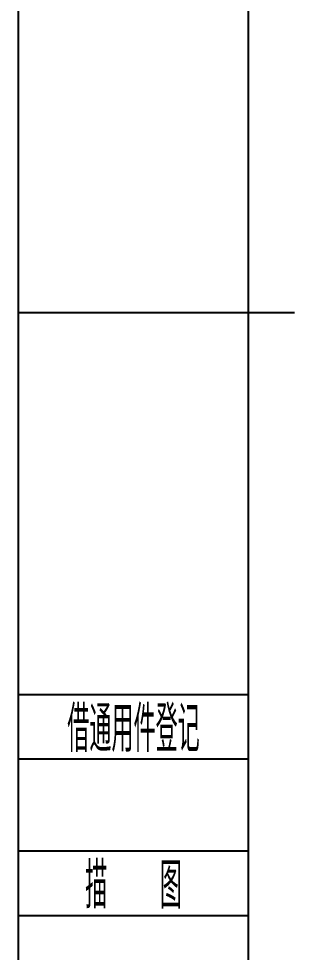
# Model space of a CAD drawing. Header units: millimetres. Extents: x 1167 to 2427, y 18 to 909.
# Drawn here: x 1166.9 to 1256.9, y 254.5 to 558.8 of the extents above; entities that cross this region are included whole.
import ezdxf
from ezdxf.enums import TextEntityAlignment as Align

# ---------------------------------------------------------------- set-up
doc = ezdxf.new("R2010")
doc.units = ezdxf.units.MM
for name, color, linetype in [('1轮廓实线层', 7, 'Continuous'), ('2细线层', 4, 'Continuous'), ('6文字层', 3, 'Continuous'), ('图框层', 7, 'Continuous')]:
    doc.layers.add(name, color=color, linetype=linetype)
doc.styles.add('PC_TEXTSTYLE', font='ISOCP.SHX', dxfattribs={"width": 0.707, "bigfont": 'GBCBIG.SHX'})

# ---------------------------------------------------------------- blocks, each defined once
blk = doc.blocks.new('ZwmFrameMain_附加栏')
at = {"layer": '2细线层'}
for p, q in [((-25, 102), (0, 102)), ((-25, 95), (0, 95)), ((-25, 85), (0, 85)), ((-25, 78), (0, 78))]:
    blk.add_line(p, q, dxfattribs=at)
at = {"layer": '6文字层', "color": 3, "style": 'PC_TEXTSTYLE'}
for s, width, p in [('借通用件登记', 0.667, (-12.5, 98.5)), ('描   图', 0.6667, (-12.5, 81.5))]:
    blk.add_text(s, height=5, dxfattribs=dict(at, width=width)).set_placement(p, align=Align.MIDDLE)
at = {"layer": '6文字层', "style": 'PC_TEXTSTYLE'}
for tag, width, p, p2 in [('借通用件登记', 0.671328, (-23.44, 86.36), (-1.25, 86.36)), ('描图', 2.120922, (-23.44, 69.36), (-1.25, 69.36)), ('校图', 2.149976, (-23.75, 52.06), (-1.25, 52.06)), ('旧底图总号', 0.761452, (-22.84, 35.67), (-1.86, 35.67)), ('签字', 2.026939, (-23.14, 18.37), (-1.56, 18.37)), ('日期', 1.89999, (-22.84, 1.37), (-2.17, 1.37))]:
    blk.add_attdef(tag, text='', height=5, dxfattribs=dict(at, width=width)).set_placement(p, p2, align=Align.FIT)
blk = doc.blocks.new('ZwmFrameMain_A3^_^无分区图框^_^landscape')
at = {"layer": '1轮廓实线层'}
for p, q in [((0, 0), (0, 287)), ((-25, 143.5), (5, 143.5))]:
    blk.add_line(p, q, dxfattribs=at)
at = {"layer": '2细线层'}
blk.add_line((-25, -5), (-25, 292), dxfattribs=at)

msp = doc.modelspace()

# ---------------------------------------------------------------- block references
at = {"layer": '图框层', "xscale": 3, "yscale": 3, "zscale": 3}
for name in ['ZwmFrameMain_A3^_^无分区图框^_^landscape', 'ZwmFrameMain_附加栏']:
    msp.add_blockref(name, (1241.873, 32.509), dxfattribs=at)

doc.saveas('drawing.dxf')
